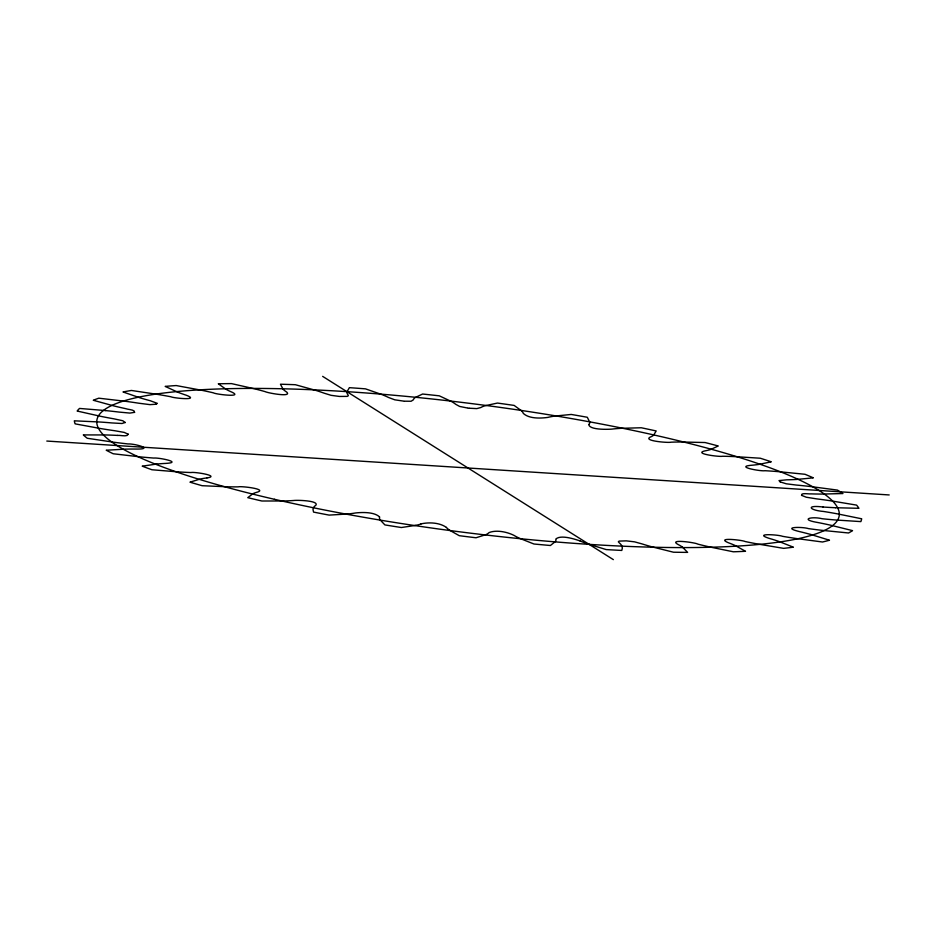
<?xml version="1.0" encoding="UTF-8"?>
<svg xmlns="http://www.w3.org/2000/svg" width="936" height="936" viewBox="0 0 936 936"><rect width="100%" height="100%" fill="white"/><g stroke="black" fill="none" stroke-linecap="round" stroke-linejoin="round"><path stroke-width="1.4" d="M125.202 422.557L122.803 420.744L113.724 418.79A40.868 7.032 7.3 0 1 112.226 418.532A100.269 17.234 7.3 0 1 100.468 416.274L77.138 411.033A396.934 68.246 7.3 0 1 79.537 408.435L105.698 410.588M125.237 422.44L121.996 423.505L111.805 422.932A100.269 17.234 7.3 0 0 98.83 421.949L74.318 420.826A396.934 68.246 7.3 0 0 75.091 423.856L100.538 428.536A100.269 17.234 7.3 0 0 112.952 430.478A40.868 7.032 7.3 0 0 114.508 430.689L124.312 432.42L128.314 434.327M379.618 517.035C374.751 512.062 363.168 512.121 355.61 512.951A40.868 7.032 7.3 0 1 354.826 513.08A100.269 17.234 7.3 0 1 347.619 514.004L329.121 515.104A396.934 68.246 7.3 0 1 313.548 512.086L313.01 509.523L313.654 507.394A100.269 17.234 7.3 0 1 315.795 505.346C319.539 500.62 297.356 500 293.799 500.491A40.868 7.032 7.3 0 1 292.781 500.561A100.269 17.234 7.3 0 1 283.748 500.982L261.881 501.006A396.934 68.246 7.3 0 1 247.783 497.659L252.966 493.693A100.269 17.234 7.3 0 1 257.587 492.067C267.45 488.978 240.552 485.948 238.306 486.849A40.868 7.032 7.3 0 1 237.077 486.872A100.269 17.234 7.3 0 1 226.535 486.767L202.106 485.702A396.934 68.246 7.3 0 1 189.973 482.169L200.058 479.068A100.269 17.234 7.3 0 1 206.985 477.91M379.571 517.152L379.548 517.222A100.269 17.234 7.3 0 0 379.934 519.679L384.895 524.909A396.934 68.246 7.3 0 0 401.368 527.518L415.865 525.353M588.814 424.546C589.247 429.776 606.142 429.542 611.945 429.109A40.868 7.032 7.3 0 1 612.846 428.992A100.269 17.234 7.3 0 1 621.013 428.325L641.289 427.764A396.934 68.246 7.3 0 1 656.194 430.958L653.527 435.31M134.48 412.437C135.58 409.652 127.963 409.617 125.752 408.669A40.868 7.032 7.3 0 1 124.359 408.365A100.269 17.234 7.3 0 1 113.677 405.873L93.296 400.269A396.934 68.246 7.3 0 1 98.795 398.186L125.67 401.322A100.269 17.234 7.3 0 1 139.043 403.252L149.971 404.633L156.113 404.235M134.655 412.331L129.882 413.08L119.118 412.086A100.269 17.234 7.3 0 0 105.709 410.6M155.809 404.317L157.353 403.369L150.146 400.69A40.868 7.032 7.3 0 1 148.918 400.374A100.269 17.234 7.3 0 1 139.698 397.718L123.002 391.962A396.934 68.246 7.3 0 1 131.403 390.464L158.02 394.465A100.269 17.234 7.3 0 1 170.867 396.759C173.921 398.291 201.018 400.725 186.03 395.144A40.868 7.032 7.3 0 1 185 394.805A100.269 17.234 7.3 0 1 177.571 392.102L165.181 386.392A396.934 68.246 7.3 0 1 176.179 385.55L201.568 390.253A100.269 17.234 7.3 0 1 213.42 392.839C215.175 394.255 243.676 397.777 232.105 392.231A40.868 7.032 7.3 0 1 231.321 391.903A100.269 17.234 7.3 0 1 225.95 389.236L218.299 383.783A396.934 68.246 7.3 0 1 231.496 383.608L254.744 388.861A100.269 17.234 7.3 0 1 265.18 391.646C267.801 393.038 292.558 397.554 286.697 392.055A40.868 7.032 7.3 0 1 286.194 391.739A100.269 17.234 7.3 0 1 283.081 389.212M554.639 416.087L571.229 414.449A396.934 68.246 7.3 0 1 587.317 417.269L589.774 422.253M207.02 477.922C220.908 475.851 193.998 471.662 191.096 472.54A40.868 7.032 7.3 0 1 189.715 472.493A100.269 17.234 7.3 0 1 178.051 471.884M156.839 464.034L142.213 466.163A396.934 68.246 7.3 0 0 151.936 469.755L178.062 471.896M835.602 507.733L858.955 508.306A396.934 68.246 7.3 0 0 856.58 505.112L830.431 500.76A100.269 17.234 7.3 0 0 817.853 499.017A40.868 7.032 7.3 0 0 816.297 498.818L806.259 497.227L801.497 495.296M117.363 435.415C120.276 434.983 127.471 437.252 128.22 434.199M46.8 441.055L889.2 494.945M823.025 507.008C805.662 504.796 809.02 510.237 823.493 511.454A40.868 7.032 7.3 0 1 825.025 511.7A100.269 17.234 7.3 0 1 837.17 513.805L861.67 518.79A396.934 68.246 7.3 0 1 860.851 521.609L835.403 519.971A100.269 17.234 7.3 0 1 822.147 518.731C811.758 516.169 798.946 519.363 817.842 522.522A40.868 7.032 7.3 0 1 819.292 522.803A100.269 17.234 7.3 0 1 830.571 525.19L852.52 530.63A396.934 68.246 7.3 0 1 848.554 532.982L821.913 530.326A100.269 17.234 7.3 0 1 808.458 528.618C802.164 526.594 780.25 526.898 799.555 531.613A40.868 7.032 7.3 0 1 800.865 531.917A100.269 17.234 7.3 0 1 810.868 534.503M404.422 401.193L411.103 401.251L413.349 399.847A40.868 7.032 7.3 0 1 413.42 399.59A100.269 17.234 7.3 0 1 415.081 397.613L422.581 394.033A396.934 68.246 7.3 0 1 439.288 395.834L451.526 401.532A100.269 17.234 7.3 0 1 455.703 404.293L459.599 406.435L467.24 407.967M403.72 401.135L394.758 399.812L388.522 397.472A100.269 17.234 7.3 0 0 382.005 394.606L365.473 388.849A396.934 68.246 7.3 0 0 349.374 387.668L346.87 392.032A100.269 17.234 7.3 0 0 347.607 394.325A40.868 7.032 7.3 0 0 347.853 394.629L348.344 395.741L347.174 396.384L339.405 396.443L331.098 395.32L324.242 393.214A100.269 17.234 7.3 0 0 315.607 390.335L295.366 384.719A396.934 68.246 7.3 0 0 280.449 384.216L283.058 389.212M469.392 408.236L476.787 408.611L480.823 407.534A40.868 7.032 7.3 0 1 481.186 407.312A100.269 17.234 7.3 0 1 485.176 405.721L497.437 403.065A396.934 68.246 7.3 0 1 514.133 405.417L521.621 410.869M467.953 408.049L469.03 408.19M708.938 546.799L733.368 551.795A396.934 68.246 7.3 0 0 745.512 551.292L735.474 545.676A100.269 17.234 7.3 0 0 729.039 542.985A40.868 7.032 7.3 0 0 728.114 542.646C715.291 537.077 742.47 540.037 745.126 541.523A100.269 17.234 7.3 0 0 757.528 543.98L783.631 548.356A396.934 68.246 7.3 0 0 793.377 547.186L778.799 541.418A100.269 17.234 7.3 0 0 770.422 538.726A40.868 7.032 7.3 0 0 769.275 538.399C752.38 532.982 778.717 534.667 782.473 536.305A100.269 17.234 7.3 0 0 795.647 538.422L822.498 542.002A396.934 68.246 7.3 0 0 829.483 540.212L810.88 534.503M580.121 540.985C573.475 538.61 560.442 534.725 555.797 539.077A40.868 7.032 7.3 0 1 555.879 539.37A100.269 17.234 7.3 0 1 555.411 541.511L550.403 545.501A396.934 68.246 7.3 0 1 533.918 544.003L519.457 538.247A100.269 17.234 7.3 0 1 514.075 535.427C506.809 531.777 496.302 529.694 489.013 532.596A40.868 7.032 7.3 0 1 488.791 532.841A100.269 17.234 7.3 0 1 485.948 534.631L476.026 537.767A396.934 68.246 7.3 0 1 459.248 535.684L449.35 530.08M780.448 482.028L779.021 480.589L786.72 479.817A100.269 17.234 7.3 0 0 796.618 479.454L813.349 477.851A396.934 68.246 7.3 0 0 804.972 474.271L778.354 471.639A100.269 17.234 7.3 0 0 766.28 470.785A40.868 7.032 7.3 0 0 764.841 470.714C761.424 471.51 734.947 466.842 750.847 465.321A100.269 17.234 7.3 0 0 758.839 464.42L771.287 461.811A396.934 68.246 7.3 0 0 760.301 458.23L734.9 456.616A100.269 17.234 7.3 0 0 723.75 456.265A40.868 7.032 7.3 0 0 722.452 456.253C719.749 457.049 693.026 453.691 704.75 450.93A100.269 17.234 7.3 0 0 710.553 449.526L718.263 445.981A396.934 68.246 7.3 0 0 705.077 442.529L681.806 442.003A100.269 17.234 7.3 0 0 671.978 442.155A40.868 7.032 7.3 0 0 670.866 442.213C668.503 442.985 642.763 440.938 650.11 437.147A100.269 17.234 7.3 0 0 653.503 435.298M780.144 481.876L786.275 483.795L796.501 485.082A40.868 7.032 7.3 0 1 798.034 485.211A100.269 17.234 7.3 0 1 810.576 486.544L837.451 490.09A396.934 68.246 7.3 0 1 842.927 493.541L822.533 494.068A100.269 17.234 7.3 0 1 811.079 493.88C808.938 494.231 800.35 492.418 801.661 495.448M156.862 464.045A100.269 17.234 7.3 0 1 165.824 463.402C183.479 462.372 158.137 457.435 153.902 458.067A40.868 7.032 7.3 0 1 152.404 457.95A100.269 17.234 7.3 0 1 140.049 456.862L113.186 453.761A396.934 68.246 7.3 0 1 106.224 450.228L124.862 449.151A100.269 17.234 7.3 0 1 135.58 449.058C155.423 449.385 134.772 443.559 128.056 443.945A40.868 7.032 7.3 0 1 126.512 443.769A100.269 17.234 7.3 0 1 113.899 442.237L87.259 438.27A396.934 68.246 7.3 0 1 83.316 434.924L105.288 434.947A100.269 17.234 7.3 0 1 117.351 435.404M322.651 376.366L613.349 559.634M682.473 547.139L687.621 552.38A396.934 68.246 7.3 0 1 673.499 552.217L651.643 546.753A100.269 17.234 7.3 0 1 642.061 543.921L634.585 541.85L626.254 540.856L619.082 541.113L618.345 541.815L619.41 542.997A40.868 7.032 7.3 0 1 619.784 543.313A100.269 17.234 7.3 0 1 621.715 545.723L622.358 548.005L621.785 550.438A396.934 68.246 7.3 0 1 606.2 549.584L587.714 543.875A100.269 17.234 7.3 0 1 580.098 540.985M446.425 527.424C439.698 522.627 429.484 522.101 421.469 523.786A40.868 7.032 7.3 0 1 420.954 523.973M521.586 410.857A100.269 17.234 7.3 0 1 523.306 413.408C529.097 418.778 540.037 418.474 547.829 417.409A40.868 7.032 7.3 0 1 548.473 417.245A100.269 17.234 7.3 0 1 554.662 416.087M589.75 422.253A100.269 17.234 7.3 0 1 588.908 424.499M835.591 507.733A100.269 17.234 7.3 0 1 823.025 507.008M708.95 546.788A100.269 17.234 7.3 0 1 697.741 544.097C695.881 542.658 668.398 538.738 677.547 544.202A40.868 7.032 7.3 0 1 678.202 544.53A100.269 17.234 7.3 0 1 682.449 547.127M449.374 530.08A100.269 17.234 7.3 0 1 446.402 527.424M420.978 523.985A100.269 17.234 7.3 0 1 415.841 525.353M274.459 499.297A374.26 64.35 7.3 0 0 839.194 515.724A374.26 64.35 7.3 0 0 290.347 388.978A374.26 64.35 7.3 0 0 274.459 499.297"/></g></svg>
